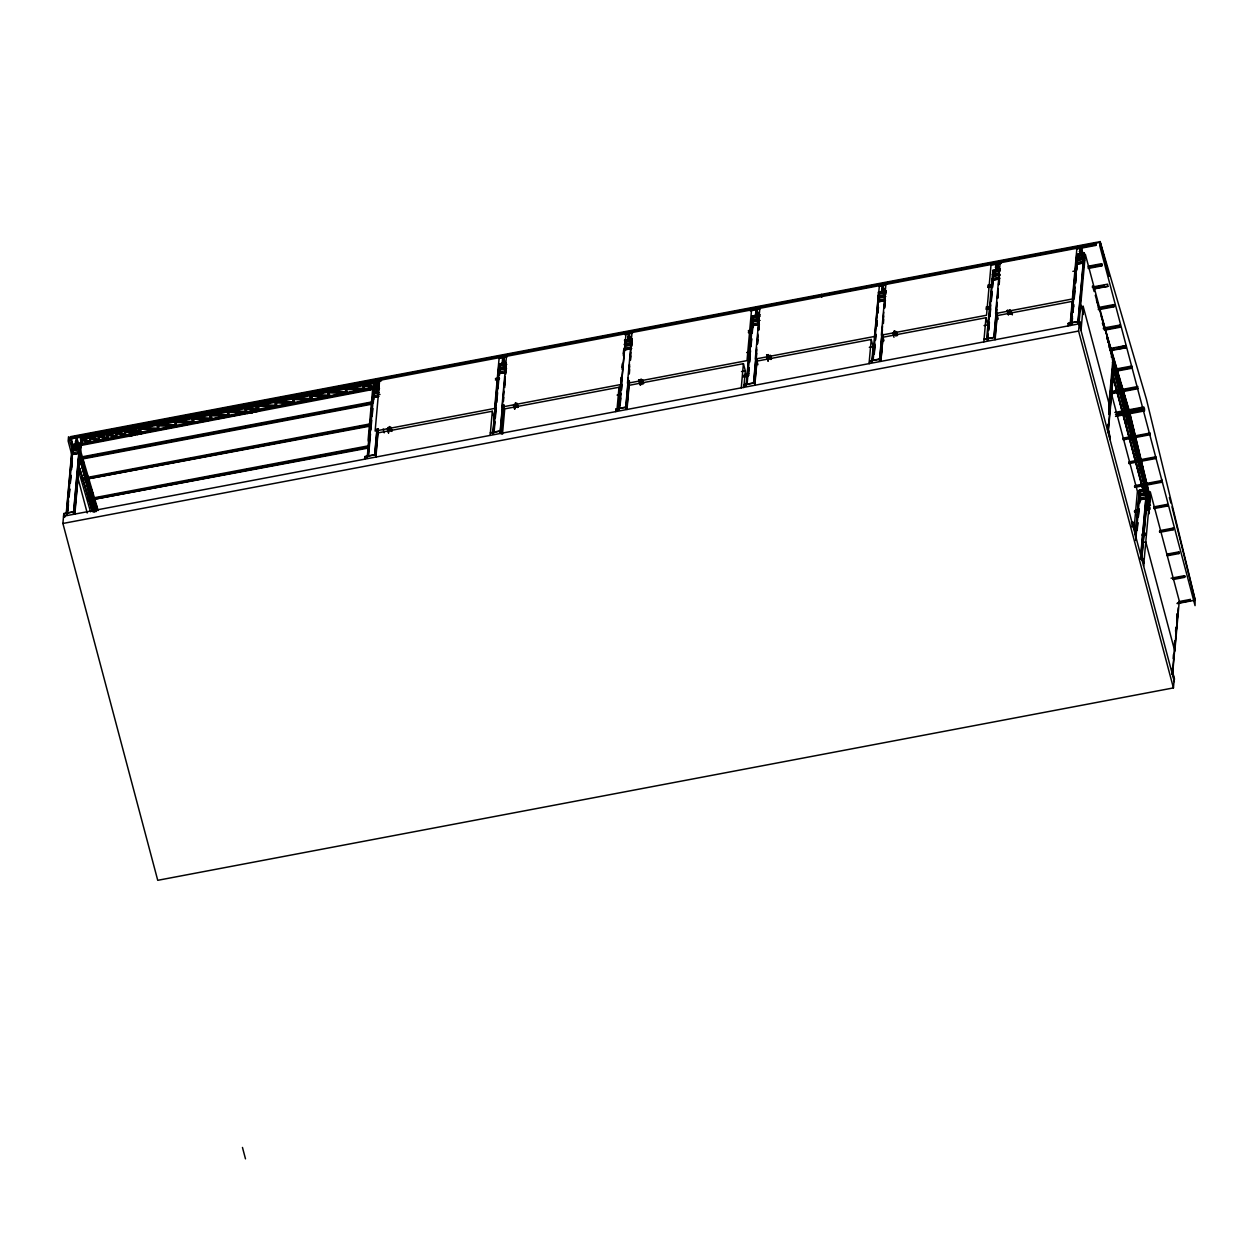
<?xml version="1.0" encoding="UTF-8"?>
<svg xmlns="http://www.w3.org/2000/svg" width="1258" height="1258" viewBox="0 0 1258 1258"><rect width="100%" height="100%" fill="white"/><g stroke="black" fill="none" stroke-linecap="round" stroke-linejoin="round"><path stroke-width="1.5" d="M381.488 380.734L70.448 438.916L70.479 436.668L1095.639 242.464L1100.09 241.772L1108.109 271.917M70.652 439.624L70.668 438.114M370.371 426.053L82.493 479.864L82.509 478.354L370.182 423.867M82.698 480.556L82.713 479.062M368.673 447.99L88.516 500.338L88.547 498.828L368.484 445.804M88.72 501.03L88.752 499.52M821.505 294.388L821.678 297.344M1095.797 245.404L1095.624 243.203L1095.797 245.404L1076.502 249.068M1088.312 268.441L1101.819 265.878L1101.646 263.677L1088.139 266.24M1101.819 265.878L1101.646 263.677M1094.334 288.9L1107.858 286.352L1107.669 284.151L1092.227 287.076M1098.438 309.735L1113.88 306.81L1113.692 304.625L1098.25 307.55M1113.88 306.81L1113.692 304.625M1104.461 330.209L1119.903 327.284L1119.714 325.099L1103.408 328.055M1119.903 327.284L1119.714 325.099M1110.484 350.683L1125.926 347.758L1125.753 345.557L1110.295 348.482M1116.506 371.157L1131.948 368.232L1131.775 366.031L1116.333 368.956M1144.025 407.671L1143.994 409.164L1116.774 413.599M1174.076 680.657L1173.431 687.906L157.737 880.317L62.9 523.47L63.781 513.563L75.087 511.424M66.281 512.934L72.366 444.845L79.899 443.414L80.779 446.763L74.851 514.082M66.344 514.837L72.587 444.797L79.663 443.571M66.973 514.632L73.011 446.401M67.696 510.449L68.561 500.715M68.907 496.831L69.599 489.048M70.133 483.214L70.825 475.43M71.517 467.646L72.382 457.912M72.728 454.028L73.483 448.147L72.587 444.797M67.743 512.352L68.451 504.568M69.143 496.784L69.835 489M70.354 483.166L71.046 475.382M71.564 469.549L72.256 461.765M72.964 453.981L73.483 448.147M75.527 444.247L75.967 439.404L77.163 439.184L78.814 444.813M75.936 444.216L76.219 441.055L77.414 440.819L77.131 443.98M76.722 444.011L77.163 439.184M73.42 513.5L79.663 443.461L80.543 446.92M73.64 513.453L79.899 443.414M74.049 513.295L80.087 445.065M74.662 512.949L80.779 446.763M79.726 453.745L83.94 463.715L83.626 467.221L82.43 467.441L82.745 463.935L79.946 457.299M86.645 481.767L86.959 478.307L82.745 468.338L86.645 481.767L87.84 481.547L88.154 478.071L83.94 468.118L87.84 481.547M86.959 482.71L91.174 492.664L90.875 496.108L86.959 482.71L88.154 482.474L92.369 492.444L92.07 495.872L88.154 482.474M92.337 491.579L88.217 481.83L88.516 478.559L87.321 478.779L90.607 489.944M92.73 492.884L92.432 496.187L96.599 506.046L95.404 506.266L91.928 498.058M95.388 507.021L95.089 510.434L91.174 497.067L95.388 507.021L96.583 506.801L92.369 496.847L96.284 510.198L96.583 506.801M96.646 510.544L96.945 507.21L95.75 507.446M364.616 459.186L364.851 456.528L376.142 454.39M367.179 457.849L373.422 387.81L378.957 386.756L373.642 387.889L367.399 457.802M368.217 455.663L374.082 389.367L379.429 388.502M368.594 455.349L370.497 433.963M370.843 430.063L371.708 420.329M372.053 416.445L372.981 408.614M373.28 402.827L374.318 391.159L373.422 387.81M377.196 387.087L377.62 382.259L376.425 382.495L376.284 388.297L370.056 389.98L81.424 445.363L80.496 437.973L81.424 445.363M377.589 387.071L377.872 383.91L376.677 384.13L377.62 387.338M379.633 380.341L375.12 431.069L494.63 408.425L499.159 357.697M374.664 454.515L376.913 429.23M374.884 454.468L377.133 429.182M377.51 428.884L375.261 454.169L377.557 429.025M375.89 453.965L378.155 428.679M375.906 457.047L378.375 428.632M490.164 435.394L492.318 411.24L378.06 432.878M492.727 434.057L498.97 364.018L506.282 362.634L505.417 372.368M492.947 434.01L499.206 363.971L506.266 362.76M493.592 433.821L499.63 365.575L506.754 364.38L499.662 365.842M494.142 431.573L495.007 421.839M495.353 417.955L496.218 408.221M496.737 402.387L497.602 392.669M497.964 388.769L498.828 379.035M502.146 363.42L502.571 358.593L503.766 358.357L504.883 362.115M503.342 363.2L503.766 358.357M503.735 363.169L504.018 360.008L504.961 363.216M506.471 356.313L501.942 407.042L621.468 384.398L625.997 333.669M500.039 432.673L503.845 389.87M504.206 385.986L505.071 376.252M500.259 432.626L502.681 405.391M503.043 401.506L503.908 391.773M504.427 385.939L505.118 378.155M505.637 372.321L506.329 364.537M500.668 432.469L503.058 405.092M503.452 401.349L503.75 397.308M504.662 387.731L505.15 381.756M505.842 373.972L506.361 368.122M501.266 432.139L503.703 404.903M501.329 434.041L503.923 404.856M502.587 433.035L504.741 408.881L618.999 387.244L620.902 394.383L617.08 395.106M615.712 411.618L615.948 408.96L627.239 406.821M616.845 411.397L618.999 387.244M618.276 410.281L620.524 384.979M620.87 381.095L621.232 377.196M622.097 367.478L622.443 363.578M623.308 353.86L623.654 349.96M618.496 410.234L621.452 377.164M622.144 369.38L622.663 363.546M623.355 355.762L623.889 349.928M619.14 410.029L625.179 341.799M619.864 405.847L620.902 394.163M621.248 390.279L621.766 384.445M620.084 405.799L620.776 398.015M621.468 390.232L621.987 384.398M627.679 339.754L628.119 334.927L629.314 334.707L630.966 340.336M628.088 339.739L628.355 336.562L629.566 336.342L630.51 339.55M628.874 339.534L629.314 334.707M629.283 339.503L629.566 336.342M632.019 332.537L627.49 383.265L747.016 360.621L751.545 309.893M625.588 408.897L628.355 377.762M628.701 373.878L629.566 364.144M629.928 360.26L630.966 348.576M631.312 344.692L631.831 338.858L632.255 340.462M625.808 408.85L628.418 379.664M628.937 373.83L629.629 366.047M630.148 360.213L630.84 352.429M631.532 344.645L632.051 338.811L624.518 340.242L625.415 343.591M626.39 406.743L628.607 381.316M629.346 373.673L629.645 369.632M630.557 360.055L630.871 356.014M631.736 346.296L632.082 342.396M626.987 406.397L629.252 381.111M627.003 409.479L629.472 381.064M741.261 387.826L743.415 363.672L629.157 385.31M743.509 387.401L743.761 384.744L755.052 382.605M743.824 387.543L745.318 370.811L743.415 363.672M746.088 386.064L752.331 316.025L759.863 314.594M746.309 386.017L752.551 315.978L759.643 314.642L760.052 316.356L752.976 317.708L747.126 383.879M748.18 375.796L748.887 368.012M749.406 362.178L750.444 350.495M750.79 346.61L751.482 338.827M752.001 332.993L752.709 325.209M748.416 375.749L749.108 367.965M749.626 362.131L750.318 354.347M751.01 346.563L751.718 338.779M752.237 332.945L752.929 325.162M755.508 315.428L755.932 310.6L757.127 310.364L758.778 315.994M755.901 315.396L756.184 312.236L757.379 312.015L758.322 315.223M756.703 315.192L757.127 310.364M757.096 315.176L757.379 312.015M759.832 308.32L755.303 359.049L874.829 336.405L879.358 285.676M753.558 382.731L756.687 347.711M757.033 343.827L757.898 334.093M758.244 330.209L759.124 320.476M753.794 382.684L756.734 349.614M757.253 343.78L757.961 335.996M758.48 330.162L759.172 322.378M754.202 382.526L756.766 353.199M757.678 343.623L757.976 339.581M758.889 330.005L759.203 325.964M754.8 382.196L757.112 358.797M754.816 385.262L756.97 361.109L871.228 339.456L873.115 346.61L871.794 361.471M869.058 363.609L871.228 339.456M869.561 363.515L869.797 360.873L881.103 358.719M872.14 362.178L878.603 292.108L885.915 290.724L885.569 294.608M873.162 359.992L879.028 293.712M874.058 353.86L874.939 344.126M875.285 340.242L875.804 334.408M876.496 326.624L877.015 320.79M877.707 313.006L878.226 307.172M874.294 353.812L874.986 346.029M875.505 340.195L876.024 334.361M876.716 326.577L877.235 320.743M877.942 312.959L878.461 307.125M881.543 291.667L881.968 286.84L883.163 286.604L884.28 290.362M881.937 291.636L882.22 288.475L883.415 288.255L884.358 291.463M882.739 291.431L883.163 286.604M883.132 291.416L883.415 288.255M885.884 284.45L881.355 335.163L986.524 315.239L991.052 264.51M879.436 360.794L882.566 325.775M882.912 321.891L883.776 312.157M884.122 308.273L885.003 298.539M878.241 296.228L885.317 294.891L885.695 290.755L886.104 292.485L879.028 293.822M879.672 360.763L882.44 329.627M883.132 321.844L883.666 316.01M884.358 308.226L885.05 300.442M880.254 358.656L882.471 333.213M883.383 323.636L883.682 319.595M884.72 307.927L885.066 304.043M886.119 292.359L879.059 293.963M880.852 358.31L882.927 334.958M881.072 358.263L883.163 334.927M880.867 361.376L883.022 337.223L985.973 317.724L987.876 324.863L984.055 325.586M983.819 341.877L985.973 317.724M986.539 339.739L992.861 270.454L993.741 273.929M987.42 338.355L993.285 272.058M987.624 339.99L988.143 334.156M988.489 330.272L989.181 322.488M989.7 316.654L990.738 304.971M991.084 301.087L991.964 291.353M992.31 287.469L993.002 279.685M987.845 339.959L988.19 336.059M988.709 330.225L989.401 322.441M989.92 316.607L990.628 308.823M991.32 301.039L992.012 293.256M992.531 287.422L993.222 279.638M996.273 270.957L995.707 262.403L996.902 262.183L999.119 269.684M995.676 267.215L995.959 264.054L997.846 270.47M996.902 262.183L997.468 270.737M998.632 270.234L996.871 266.979L997.154 263.818L999.041 270.25M1000.126 262.796L995.597 313.525L1072.382 298.979L1076.911 248.251M993.867 337.207L996.981 302.187M997.327 298.303L998.207 288.569M998.553 284.685L999.418 274.952M994.087 337.16L997.044 304.09M997.563 298.256L998.254 290.472M998.773 284.638L999.465 276.854M994.496 337.018L996.886 309.625M997.94 297.957L998.286 294.058M999.182 284.481L999.497 280.44M994.921 338.606L997.185 313.321M995.109 339.739L997.405 313.273M1067.932 325.948L1068.168 323.29L1079.474 321.152L1081.251 327.851M1070.039 325.539L1072.193 301.385L997.28 315.585L998.223 319.155M1070.495 324.611L1076.754 254.572L1084.286 253.141L1084.946 256.538M1070.731 324.564L1076.974 254.525L1084.05 253.298M1071.36 324.36L1077.398 256.129M1071.737 324.061L1072.429 316.277M1072.775 312.393L1073.467 304.609M1073.986 298.775L1075.04 287.091M1075.386 283.207L1076.25 273.473M1076.596 269.589L1077.461 259.856M1071.958 324.014L1072.476 318.18M1073.011 312.346L1073.703 304.562M1074.222 298.728L1074.914 290.944M1075.606 283.16L1076.298 275.376M1076.817 269.542L1077.524 261.758M1080.26 255.28L1079.71 246.725L1080.905 246.505L1083.122 254.006M1079.678 251.537L1079.962 248.376L1081.157 248.141L1082.572 252.968M1080.905 246.505L1080.48 251.333L1081.959 256.915M1082.635 254.556L1080.874 251.301L1081.157 248.141M1077.807 323.227L1084.05 253.188L1084.931 256.648M1078.027 323.18L1084.286 253.141M1078.436 323.023L1084.475 254.776M1078.877 324.627L1085.355 254.383L1113 358.373L1108.817 405.123M1173.431 687.906L1078.593 331.043L1079.474 321.152M1081.015 330.492L1083.169 306.339L1079.962 306.952M1111.396 357.178L1111.773 352.963L1110.279 350.196M1111.742 357.681L1112.119 353.372L1110.924 353.608M1108.864 408.881L1113.251 362.147L1114.148 365.496L1108.204 432.815M1108.911 410.784L1113.251 362.147M1107.716 428.003L1108.078 424.103L1107.59 430.094M1108.943 414.385L1113.456 363.798M1108.974 414.527L1113.487 363.939M1108.015 431.698L1113.912 365.543L1113.031 362.194M1112.654 363.09L1114.824 367.651L1114.352 373.028L1115.547 372.808L1116.019 367.43L1112.402 359.819M1114.714 373.437L1115.909 373.154M1109.981 439.514L1108.44 430.157M1116.302 368.704L1115.909 373.217L1117.293 375.749L1116.098 375.969M1119.07 382.212L1118.504 388.659L1119.699 388.439L1120.265 381.992L1115.846 373.925L1114.651 374.145L1119.07 382.212L1120.265 381.992M1119.384 383.218L1118.881 388.911L1120.076 388.675L1121.743 391.301L1120.548 391.521L1119.384 383.218L1120.579 382.998L1121.743 391.301M1120.076 388.675L1120.579 382.998M1122.655 404.29L1123.315 396.836L1119.699 391.191M1123.331 401.208L1123.63 397.858L1124.825 397.638L1126.146 407.026L1124.951 407.246L1123.032 404.557L1124.227 404.337L1126.146 407.026M1124.51 396.616L1123.85 404.07L1119.997 389.555L1124.51 396.616L1123.315 396.836M1124.227 404.337L1124.825 397.638M1127.671 419.134L1127.341 422.751L1128.536 422.531L1129.511 411.665L1095.262 295.3M1128.3 420.801L1129.071 412.074L1124.149 405.186L1122.954 405.406L1127.876 412.309L1127.105 421.037L1128.3 420.801L1124.149 405.186M1128.992 418.285L1131.854 438.9L1133.049 438.665L1128.898 423.034L1129.668 414.307L1128.473 414.542M1132.074 436.369L1132.53 431.352L1130.612 428.553L1131.807 428.333L1133.725 431.117L1133.128 437.815M1137.201 454.295L1133.348 439.781L1134.008 432.327L1132.813 432.548L1136.005 454.515L1137.201 454.295L1134.087 431.463L1137.782 446.763L1136.572 446.983M1136.084 453.651L1136.587 447.958L1137.782 447.738L1137.279 453.43L1136.084 453.651L1135.125 447.125M1136.729 450.804L1136.304 455.632L1137.499 455.412L1138.065 448.964L1141.352 469.926L1137.499 455.412M1132.106 526.882L1132.562 521.708L1131.304 521.944M1132.546 526.269L1132.562 521.708M1133.993 529.555L1137.405 491.391L1111.207 392.811M1135.361 534.917L1139.355 490.164L1146.887 488.733L1147.783 492.082L1141.714 560.172M1141.824 464.705L1141.415 469.203L1140.377 462.598L1141.824 464.705L1140.629 464.925L1140.22 469.438L1139.701 466.136M1135.424 536.82L1139.591 490.117L1140.471 493.592M1145.503 485.557L1141.651 471.042L1142.122 465.664L1145.503 485.557L1144.308 485.777L1141.541 469.501M1135.707 540.5L1140.015 491.721L1147.092 490.384L1141.053 558.615M1136.949 530.483L1137.641 522.699M1138.16 516.865L1138.867 509.081M1139.386 503.247L1140.078 495.463M1137.185 530.436L1137.877 522.652M1138.396 516.818L1139.088 509.034M1139.606 503.2L1140.298 495.416M1143.082 473.92L1144.749 480.855L1144.371 485.163L1145.566 484.928L1145.944 480.635L1142.185 465.035L1145.566 484.928M1146.18 482.443L1148.397 496.407L1145.802 486.673L1146.18 482.443L1144.984 482.679M1140.424 558.819L1146.667 488.78L1139.575 490.243M1140.644 558.772L1146.887 488.733M1141.651 558.269L1147.563 492.13L1146.667 488.78M1141.839 559.401L1142.075 556.744L1143.868 563.442M1146.227 481.83L1148.758 492.303L1148.444 495.794L1146.227 481.83L1145.032 482.05M1149.529 500.983L1148.994 494.158L1150.378 501.738M1143.616 566.1L1150.268 491.768L1179.281 600.962L1174.799 651.125L1145.786 541.931L1142.563 542.544M1171.748 674.146L1172.236 668.155M1173.148 658.579L1173.447 654.537M1174.359 644.961L1174.673 640.92M1175.57 631.343L1175.884 627.302M1176.796 617.725L1177.142 613.825M1172.362 673.801L1175.302 640.731M1175.648 636.831L1176.529 627.113M1176.875 623.213L1177.74 613.495M1178.243 607.771L1172.55 674.917M1134.779 437.627L1150.221 434.702L1150.221 433.004L1134.763 435.928M1128.929 463.604L1155.945 458.478L1155.945 456.78L1128.913 461.906M1134.637 485.682L1161.669 480.556L1161.684 482.254L1134.653 487.365M1161.684 482.254L1161.669 480.556M1153.885 506.895L1167.393 504.332L1167.408 506.031L1153.885 508.594M1167.408 506.031L1167.393 504.332M1159.609 530.672L1173.132 528.108L1173.132 529.807L1159.624 532.354M1173.132 529.807L1173.132 528.108M1167.267 554.07L1178.856 551.885L1178.856 553.583L1167.282 555.769M1178.856 553.583L1178.856 551.885M1171.072 578.208L1184.58 575.661L1184.596 577.359L1173.006 579.545M1184.596 577.359L1184.58 575.661M1190.304 599.437L1190.32 601.12L1190.304 599.437L1178.73 601.623M140.298 432.862L129.48 436.4L134.826 434.403M81.141 444.389L376 387.322L374.727 381.63L256.711 403.991L258.393 411.224L247.37 413.473L246.065 408.205L256.255 409.998L246.93 412.137L247.228 413.111L252.103 412.184L251.804 411.209M139.166 432.186L134.103 429.418L134.512 433.428L139.166 432.186L139.449 433.161L134.386 430.393L128.379 431.447L138.522 432.642M369.695 388.282L374.145 387.071L363.955 385.262L364.82 389.194L369.695 388.282L370.056 389.98M371.472 388.848L374.428 388.046M829.431 294.372L821.49 295.143M839.07 292.548L842.939 291.809M846.791 291.085L862.233 288.161M866.102 287.422L875.757 285.597M885.412 283.773L889.264 283.034M893.133 282.311L902.788 280.471M912.427 278.647L922.083 276.823M925.951 276.084L935.606 274.26M939.459 273.521L949.114 271.697M958.769 269.872L962.622 269.133M972.277 267.309L981.932 265.485M985.785 264.746L995.44 262.922M1005.095 261.098L1008.963 260.359M1012.816 259.635L1028.258 256.711M1032.126 255.972L1041.781 254.147M1045.634 253.408L1055.289 251.584M1059.142 250.861L1068.797 249.021M1084.239 246.096L1088.107 245.373M1091.96 244.634L1095.828 243.91M70.448 438.916L1095.592 244.712M499.253 358.42L506.974 356.957M624.754 334.644L632.475 333.181M750.24 310.868L759.895 309.043M879.594 286.368L885.38 285.267M991.556 265.155L1001.211 263.331M270.171 406.774L258.598 406.208L258.142 404.463L274.621 401.349L274.904 402.324L258.425 405.438L271.932 406.098M293.24 402.717L293.696 403.692L276.335 402.859L275.879 401.098L292.186 398.015L292.485 398.99L277.987 401.742M310.93 399.557L309.767 394.682L293.633 397.748L310.632 398.582L311.119 400.406L294.797 403.488L294.514 402.513L310.82 399.431L293.617 398.503L294.797 403.488M311.371 394.383L327.347 391.364L327.63 392.323L311.654 395.358L311.371 394.383L328.196 395.201M338.654 392.449L329.392 391.993L345.211 389.005L344.928 388.03L329.109 391.018L345.777 391.836M347.145 388.628L346.846 387.653L362.493 384.696L362.791 385.671L350.62 387.983M373.626 382.589L363.766 384.461L374.459 386.316L374.742 387.291L373.626 382.589L373.909 383.564L364.049 385.435L372.966 386.977M258.896 404.604L276.037 401.365M279.842 400.642L295.064 397.748M298.885 397.025L308.399 395.232M312.204 394.509L329.329 391.254M333.134 390.546L348.372 387.653M352.177 386.929L361.691 385.137M365.496 384.413L375.026 382.605L374.727 381.63M89.727 438.004L81.503 439.561L81.204 438.586L89.444 437.029L90.136 442.061L89.444 437.029M97.291 440.646L90.45 438.68L90.073 436.903L98.234 435.362L98.926 440.363M107.701 438.649L107.024 433.696L98.957 435.237L107.417 437.674L107.701 438.649L98.942 435.991L99.634 441.071L107.795 439.529L99.225 436.966L98.942 435.991M116.098 433.004L108.109 434.529L107.826 433.554L115.815 432.029L116.491 436.951M123.614 434.765L116.978 432.846L116.695 431.871L124.605 430.378L125.281 435.237M134.056 433.538L133.395 428.711L125.564 430.189L133.773 432.563L134.056 433.538L125.297 430.881L126.004 436.07L134.166 434.529M139.622 432.438L138.946 427.657L134.024 428.585L139.622 432.438L134.307 429.56M156.731 424.276L140.251 427.406L157.612 428.255L156.731 424.276L157.014 425.251L142.374 428.034M157.989 424.04L174.312 420.958L174.595 421.933L158.288 425.015L157.989 424.04L175.177 424.889L175.46 425.864L174.312 420.958M176.922 426.431L175.727 421.446L192.93 422.358L191.876 417.625L175.743 420.675L192.741 421.509L193.04 422.484L176.623 425.456L176.922 426.431L187.788 424.371M209.457 414.291L193.48 417.326L210.322 418.143L209.457 414.291L210.322 417.829M211.218 413.961L227.038 410.957L227.321 411.932L211.501 414.936L211.218 413.961L227.887 414.778L228.374 416.681L217.508 418.741M230.985 411.24L244.901 408.614L244.618 407.639L228.972 410.595L245.452 411.397L245.735 412.372L229.365 415.47M247.81 408.064L256.019 406.507L255.736 405.532L245.876 407.388L256.569 409.243M82.698 438.586L105.53 434.262M109.336 433.538L124.573 430.661M128.379 429.937L132.184 429.214M135.99 428.491L139.795 427.767L140.377 433.585L139.512 426.792M143.648 427.044L159.027 424.135M162.88 423.396L191.735 417.939M195.572 417.2L212.885 413.929M216.738 413.19L245.593 407.734M249.43 406.994L257.135 405.548L256.836 404.573M297.501 398.047L310.05 395.657M98.517 436.337L90.372 437.878L97.212 439.86M99.24 436.196L107.307 434.67M116.978 432.846L124.888 431.337M125.847 431.164L133.678 429.686M135.958 429.245L139.229 428.632M177.818 421.32L192.175 418.599M209.74 415.266L193.763 418.301L204.991 418.851M995.282 267.231L996.871 266.979M1079.285 251.553L1080.874 251.301M345.95 392.606L328.763 391.773L329.675 395.861L345.981 392.763M346.846 387.653L363.342 388.47L363.625 389.445L347.239 392.527L347.538 393.502L363.845 390.405L346.61 389.367L346.327 388.392L363.515 389.241L363.845 390.405M1000.157 269.07L992.625 270.501L993.521 273.851M878.603 292.218L885.679 290.881M992.845 270.58L999.937 269.118L1000.346 270.847L993.27 272.184L998.616 271.319M82.006 445.159L81.691 443.445L89.931 441.873L90.214 442.847M107.512 438.555L99.351 440.096L99.634 441.071M157.785 429.025L140.424 428.176L141.305 432.139L157.785 429.025L158.068 430L143.428 432.768M228.06 415.549L210.872 414.7L211.784 418.788L228.091 415.706M259.478 410.187L270.47 408.095M277.232 406.821L276.052 401.884L293.413 402.733L276.933 405.847L277.232 406.821L293.696 403.692M312.377 400.154L328.684 397.072L311.481 396.113L311.198 395.138L328.369 395.971L312.094 399.179L311.198 395.138M329.675 395.861L329.958 396.836L344.456 394.084M366.738 389.87L369.978 389.241M75.983 445.159L77.178 444.923M376.457 388.235L377.652 388.014M502.602 364.333L503.798 364.112M755.964 316.34L757.159 316.12M628.135 340.666L629.33 340.446M83.626 444.105L88.563 443.162M90.859 442.737L90.151 437.705L98.8 440.206L90.56 441.762L90.859 442.737L99.083 441.181L98.234 435.362M110.059 439.089L114.95 438.161M117.214 437.737L116.507 432.579L125.061 435.048L116.931 436.762L117.214 437.737L125.36 436.023M159.341 429.764L158.162 424.811L175.522 425.66L159.058 428.789L159.341 429.764L175.648 426.666M194.487 423.097L210.794 420.015L193.59 419.056L193.307 418.081L210.495 418.914L194.204 422.122L194.487 423.097L193.307 418.081M245.955 413.347L229.648 416.445L228.437 411.335L245.624 412.184M73.011 446.527L80.135 445.206M625.163 341.924L632.302 340.603L631.815 338.968L624.739 340.32L625.635 343.544M1084.522 254.934L1077.383 256.239L1084.506 255.044M73.043 446.669L80.119 445.316M374.113 389.634L379.413 388.628M625.21 342.066L632.287 340.714M753.007 317.849L758.322 316.843M879.279 295.488L878.383 292.139M373.296 391.773L378.611 390.766M759.282 318.651L752.205 319.988L753.086 323.463M885.333 294.765L878.257 296.117L879.138 299.467M72.225 448.933L79.301 447.581M373.28 391.898L378.595 390.892M498.828 368.107L505.92 366.77M624.377 344.33L631.469 342.978M752.19 320.114L759.266 318.777M992.483 274.59L999.575 273.253L992.499 274.464L993.38 277.939M1083.688 257.308L1076.612 258.661L1077.037 260.249L1084.16 258.944M72.65 450.537L79.773 449.216M373.705 393.502L379.067 392.512M499.253 369.71L506.392 368.39L505.92 366.644L498.844 367.981L499.725 371.456M624.801 345.934L631.941 344.613L631.469 342.868L624.393 344.205L624.817 345.808M759.753 320.397L752.614 321.718L759.738 320.523M878.666 297.832L885.789 296.511L878.697 297.973M992.908 276.194L1000.047 274.873M72.681 450.679L79.773 449.326M373.752 393.644L379.067 392.638M499.3 369.852L506.376 368.515M624.849 346.076L631.925 344.723M992.955 276.335L1000.031 274.999M1077.068 260.406L1084.144 259.054M380.01 394.446L372.918 395.908L373.815 399.258M631.107 346.878L624.015 348.34L624.455 349.944L631.579 348.623M751.828 324.139L758.92 322.677L759.345 324.391L752.253 325.728L759.345 324.265M877.88 300.253L884.972 298.791M79.836 454.956L78.955 451.48L71.863 452.943L72.288 454.547L79.38 453.084M378.674 396.396L373.359 397.402L378.705 396.537M505.999 372.274L498.907 373.61L506.031 372.415L505.559 370.67L498.467 372.132L499.363 375.482L500.086 367.32L499.206 363.971M624.455 349.818L631.547 348.482M878.32 301.731L885.396 300.395M992.562 280.094L999.654 278.757M1083.767 262.812L1076.691 264.149L1083.798 262.953M72.288 454.547L79.411 453.226M885.443 300.536L878.304 301.857L877.895 300.127M992.562 280.204L999.685 278.899L999.229 277.153L992.137 278.616L993.018 281.965M80.355 457.157L371.881 401.931M495.448 378.516L499.3 377.793M748.368 330.602L752.221 329.879M987.75 285.252L991.619 284.528M82.493 457.487L99.869 454.201M109.525 452.361L113.377 451.638M117.246 450.899L126.901 449.075M130.753 448.351L140.409 446.511M155.85 443.587L159.719 442.863M163.571 442.124L173.227 440.3M177.095 439.561L186.75 437.737M196.39 435.913L206.045 434.073M209.913 433.35L219.568 431.525M229.223 429.686L233.076 428.962M242.731 427.138L246.599 426.399M250.452 425.676L265.894 422.735M275.549 420.911L279.418 420.188M283.27 419.449L292.925 417.625M296.794 416.885L306.449 415.061M321.891 412.137L325.759 411.397M329.612 410.674L339.267 408.85M348.922 407.01L352.775 406.287M362.43 404.447L372.085 402.623M495.652 379.224L499.505 378.485M1088.343 266.932L1096.064 265.469M78.389 459.028L371.865 403.425M495.416 380.026L499.284 379.287M748.337 332.112L752.205 331.373M987.719 286.761L991.587 286.022M1088.107 267.734L1101.615 265.186M78.594 459.72L372.069 404.132M748.541 332.804L752.41 332.065M987.923 287.453L991.791 286.714M1072.87 271.366L1076.722 270.627M82.745 463.935L83.94 463.715M83.091 464.454L84.286 464.218L84.003 467.457L88.091 477.112M746.67 352.539L750.523 351.815M986.052 307.188L989.92 306.465M86.959 478.307L88.154 478.071M88.516 477.961L94.303 476.861M98.171 476.137L107.826 474.297M111.679 473.574L121.334 471.734M130.989 469.91L134.842 469.187M144.497 467.347L154.152 465.523M158.021 464.8L167.676 462.96M177.331 461.136L181.183 460.397M185.052 459.673L194.691 457.849M204.346 456.009L214.002 454.185M217.87 453.446L227.525 451.622M231.378 450.899L241.033 449.059M250.688 447.235L260.343 445.411M264.196 444.672L273.851 442.847M277.719 442.108L287.374 440.284M297.03 438.46L300.882 437.721M310.537 435.897L320.192 434.073M324.061 433.334L333.7 431.51M343.355 429.686L347.224 428.947M351.076 428.223L360.731 426.383M1094.366 287.406L1104.021 285.582M82.493 479.864L370.166 425.361M986.02 308.697L989.889 307.958M1094.13 288.208L1107.858 286.352M986.225 309.389L990.093 308.65M88.217 481.83L87.022 482.05L90.466 490.18M91.174 492.664L92.369 492.444M741.497 371.535L745.318 370.811M869.309 347.318L873.115 346.61M744.972 374.475L748.824 373.736M94.539 498.435L102.26 496.973M111.915 495.133L115.767 494.41M119.636 493.671L129.291 491.847M138.946 490.022L142.799 489.283M152.454 487.459L162.109 485.635M165.977 484.896L175.633 483.072M185.272 481.232L189.14 480.509M198.795 478.685L221.958 474.282M231.614 472.458L235.482 471.734M245.121 469.894L248.99 469.171M258.645 467.347L268.3 465.507M277.955 463.683L281.808 462.944M285.676 462.221L295.331 460.397M304.986 458.557L314.626 456.733M318.494 456.009L328.149 454.169M332.002 453.446L341.657 451.606M351.312 449.782L355.181 449.059M364.836 447.219L368.688 446.496M743.242 375.529L747.11 374.805M1108.109 306.417L1113.896 305.317M88.516 500.338L368.468 447.298M744.94 375.969L748.809 375.246M1098.234 309.043L1113.676 306.119M743.211 377.038L747.079 376.299M490.4 432.736L501.69 430.598L502.571 434.199M984.055 339.22L995.345 337.081M75.055 511.66L63.765 513.799L64.645 517.148M364.82 456.764L376.126 454.625M490.368 432.988L501.675 430.849M615.917 409.196L627.223 407.057M743.73 384.979L755.036 382.841M869.781 361.109L881.087 358.97M984.039 339.456L995.33 337.317M1068.152 323.526L1079.443 321.388L1081.235 328.086M63.545 516.22L1079.238 323.809L1174.327 681.616L1172.786 672.259M62.9 523.47L1078.593 331.043M1103.345 328.715L1104.54 328.48L1102.448 323.51M1116.066 326.514L1119.919 325.791M1104.257 329.517L1119.699 326.593M1107.669 342.522L1108.864 342.286L1104.917 328.857M1110.5 349.189L1114.368 348.45M1118.22 347.727L1125.753 345.557M1110.279 349.991L1125.926 347.758M1110.625 352.57L1111.82 352.35L1109.163 343.324L1108.848 346.815L1111.82 352.35M1114.887 367.037L1116.082 366.801L1112.119 353.372M1114.824 367.651L1116.019 367.43M1115.186 368.075L1116.381 367.839L1120.328 381.268L1117.56 376.236L1116.381 367.839M1116.538 369.648L1122.325 368.563M1116.302 370.465L1131.744 367.525M1116.365 376.457L1117.56 376.236M1119.51 382.778L1120.721 382.558L1124.589 395.735L1123.394 395.971L1121.664 393.267M1110.767 391.615L1118.488 390.153M1122.356 389.43L1137.798 386.505L1137.767 387.999L1110.735 393.125M1112.905 391.946L1116.758 391.222M1122.561 390.122L1130.282 388.659M1110.94 393.817L1137.971 388.691M1124.904 396.773L1126.397 407.372L1129.149 411.24L1124.904 396.773L1123.693 396.993L1124.196 400.531M1125.202 407.592L1126.397 407.372M1114.855 412.451L1143.821 406.979M1120.862 412.058L1124.715 411.319M1128.583 410.595L1142.091 408.032M1115.626 414.275L1144.576 408.787M1115.532 414.715L1144.481 409.227M1117.277 415.234L1144.686 410.045M1128.552 413.693L1129.747 413.473L1133.788 430.252L1132.593 430.488L1130.344 421.163M1115.532 416.414L1144.497 410.926M1127.545 416.021L1128.74 415.785M1127.703 423.27L1128.898 423.034M1132.53 431.352L1133.725 431.117M1123.19 438.13L1130.911 436.668M1123.001 439.011L1130.722 437.548M1134.574 436.825L1150.032 433.9M1123.19 439.828L1130.911 438.366M1132.153 440.001L1133.348 439.781M1134.889 445.489L1136.084 445.269L1137.782 447.738M1128.725 462.787L1155.756 457.676M1140.456 471.263L1141.651 471.042M1144.749 480.855L1145.944 480.635M1134.449 486.563L1161.857 481.358M1144.607 486.893L1145.802 486.673M1140 491.847L1147.139 490.526M1140.471 493.466L1139.355 490.164M1140.11 497.602L1139.213 494.252L1146.305 492.79L1147.186 496.265M1148.758 492.303L1147.563 492.523L1146.714 489.032M1147.846 493.718L1149.041 493.498L1149.875 496.957M1139.654 495.731L1146.73 494.394M1139.638 495.856L1146.777 494.536M1138.852 498.278L1145.944 496.816L1146.824 500.275M1147.485 497.759L1148.68 497.523M1139.292 499.866L1146.384 498.404L1139.323 500.024M1147.422 498.278L1148.617 498.058L1150.441 505.653M1134.574 510.544L1138.443 509.82M1146.164 508.358L1150.032 507.619M1134.386 511.44L1138.632 510.622M1145.975 509.238L1149.843 508.515M1153.696 507.776L1167.597 505.134M1134.59 512.242L1138.443 511.519M1146.164 510.056L1150.032 509.317M1131.602 523.061L1132.86 522.825M1142.233 533.958L1146.101 533.219M1142.044 534.839L1145.912 534.115M1159.42 531.552L1173.321 528.91M1142.248 535.656L1146.101 534.917M1167.078 554.967L1179.045 552.687M1172.818 578.743L1184.784 576.463M1178.542 602.519L1190.508 600.239M1177.284 603.164L1190.791 600.601M1177.189 603.604L1195.1 600.16L1172.016 506.911M356.297 389.084L361.801 389.351M328.763 391.773L329.046 392.748L346.233 393.581M311.654 395.358L324.753 396.003M301.48 399.085L309.028 399.462M311.088 400.327L293.916 399.478L293.617 398.503M275.879 401.098L293.067 401.947L292.186 398.015M276.162 402.073L283.805 402.45M258.142 404.463L275.502 405.312M231.079 411.665L242.071 412.199M242.086 412.97L228.72 412.309L228.437 411.335M222.619 415.47L228.17 415.753L227.038 410.957M210.872 414.7L211.155 415.675L228.343 416.524M189.392 423.065L176.026 422.421L175.727 421.446M175.633 426.635L158.461 425.786L158.162 424.811M140.534 428.38L150.189 428.852M158.068 430L140.707 429.151L140.424 428.176M246.254 408.504L254.824 409.951M246.159 408.363L255.075 409.919M372.73 387.747L364.238 386.237L363.955 385.262M256.538 410.973L246.348 409.18L246.065 408.205M134.134 434.325L125.58 431.856L125.297 430.881M116.695 431.871L124.982 434.262L124.605 430.378M123.646 435.535L116.805 433.554L116.507 432.579M107.826 433.554L116.208 435.976L115.815 432.029M116.286 436.762L108.141 438.429L107.732 434.293L116.286 436.762L116.569 437.737M114.855 437.234L108.015 435.268L107.732 434.293M90.073 436.903L98.643 439.388M81.204 438.586L89.853 441.086M81.691 443.445L81.283 439.372L89.931 441.873M81.283 439.372L81.581 440.347L88.485 442.36M1126.114 408.881L1127.954 411.46L1119.478 381.85M1133.788 430.252L1131.634 427.107L1130.439 427.327L1129.024 417.106M1135.911 444.043L1137.782 446.763M1124.589 395.735L1121.994 391.694L1120.721 382.558M1117.293 378.139L1119.133 381.504L1116.664 373.107M1082.619 255.327L1080.937 252.245L1081.644 254.902M1112.465 359.206L1116.082 366.801M1102.495 322.85L1104.603 327.835L1101.175 316.198M1106.741 337.27L1108.864 342.286M1106.678 337.915L1108.801 342.947M1010.032 309.704L1012.092 314.579L1010.992 310.852M1010.017 310.459L1011.416 313.777M1008.822 310.679L1010.221 313.997L1009.01 310.128M894.91 330.87L896.985 335.76M894.878 331.562L896.278 334.88M894.407 332.725L895.79 335.98M893.683 331.798L895.083 335.115M769.566 356.266L770.934 359.505M768.827 355.322L770.242 358.64M641.061 378.973L643.121 383.847M641.014 379.649L642.413 382.982M639.819 379.885L641.218 383.203M515.513 402.623L517.588 407.513M515.481 403.315L516.881 406.633M389.367 426.525L391.442 431.4M389.335 427.217L390.735 430.535M79.789 453.1L83.83 462.645M1092.51 285.912L1094.161 291.541M1096.473 300.206L1099.24 309.61M1079.962 248.376L1080.905 251.584M1110.091 349.944L1115.61 368.72M1011.259 310.978L1012.375 314.736M1009.372 310.569L1010.347 313.887M1008.177 310.789L1009.152 314.107M1007.815 310.349L1008.916 314.107M896.419 331.656L897.536 335.399M896.168 331.562L897.253 335.288M882.22 288.475L883.163 291.699M894.973 331.782L896.058 335.509M894.658 331.672L895.633 334.99M894.155 330.807L895.271 334.549M770.383 355.416L771.484 359.159M770.116 355.322L771.217 359.049M755.932 310.6L757.033 314.343M768.607 355.432L769.582 358.75M768.119 354.567L769.22 358.31M766.924 354.787L768.025 358.546M642.571 379.743L643.671 383.501M642.303 379.649L643.404 383.376M628.355 336.562L629.314 339.786M640.794 379.759L641.769 383.077M640.857 380.765L641.957 384.523M639.599 379.979L640.574 383.313M639.662 381.001L640.762 384.744M517.022 403.409L518.139 407.167M516.771 403.315L517.856 407.042M515.261 403.425L516.236 406.743M514.129 404.667L515.23 408.41M377.62 382.259L378.737 386.017M390.876 427.311L391.993 431.054M377.872 383.91L379.287 388.722M390.625 427.217L391.71 430.944M389.115 427.327L390.09 430.645M387.92 427.547L388.895 430.865M259.274 409.935L259.557 410.91M256.711 403.991L256.994 404.966M251.883 411.948L252.166 412.923M211.784 418.788L212.067 419.763L211.155 415.675M141.305 432.139L141.588 433.114M141.383 432.878L141.667 433.853M136.949 432.972L137.232 433.947M136.98 433.711L137.264 434.686M134.103 429.418L134.606 432.186M126.004 436.07L125.721 435.095L133.851 433.35M125.061 435.048L125.375 436.196M98.722 440.174L99.005 441.181M79.914 448.571L98.14 510.496M79.836 452.55L81.487 458.179M88.673 482.569L90.324 488.198M76.219 441.055L77.163 444.263M79.946 453.761L81.566 459.233M83.641 466.293L85.811 473.653M92.636 496.863L95.404 506.266M79.71 453.918L83.626 467.221M79.867 455.223L96.441 511.534M79.993 459.139L82.43 467.441M78.672 455.459L95.246 511.754M70.479 436.668L73.247 446.055M79.867 468.574L92.573 511.739M73.231 446.81L70.464 437.422L1100.027 242.369L1105.546 263.126M78.751 465.57L92.007 510.606M72.382 449.892L68.53 436.762L68.152 441.008L72.162 456.167M78.452 470.539L90.576 511.817M1169.374 497.523L1170.962 503.153M1107.559 270.674L1109.069 276.32M1112.654 361.927L1115.547 372.808M1115.846 373.925L1119.699 388.439M1112.481 362.1L1148.617 498.058M1084.585 260.658L1083.704 257.198L1076.612 258.535L1077.037 260.139M1112.67 366.204L1113.55 369.679M1112.795 367.996L1145.409 490.73M1084.223 264.683L1083.342 261.208L1076.25 262.67L1077.131 266.02M1112.308 370.229L1113.188 373.689M1177.111 614.077L1177.535 615.807M1112.937 375.702L1143.852 492.051M1147.343 505.181L1149.387 512.887M1112.67 375.041L1143.962 492.806M1146.494 502.304L1149.136 512.934M1112.921 376.975L1143.711 492.853M1146.746 504.254L1149.262 513.751M1076.974 254.525L1077.854 258M1076.754 254.572L1077.634 257.921M1139.229 494.127L1140.125 497.476M1138.867 498.152L1139.748 501.627M1083.169 306.339L1110.358 408.661M1080.842 305.018L1083.358 314.484M1108.424 430.393L1110.201 437.092M1142.06 556.98L1143.836 563.678M1172.755 672.511L1174.547 679.21M1072.193 301.385L1073.624 306.748M1007.359 310.239L1008.366 313.997M1007.202 310.632L1008.476 314.736M995.738 268.158L996.446 270.816M1007.218 310.978L1008.224 314.783M892.96 333.166L893.982 337.301M883.022 337.223L883.965 340.792M766.594 354.677L768.198 361.015M766.924 356.926L767.946 361.062M752.551 315.978L753.432 319.453M752.331 316.025L753.227 319.375M751.844 324.014L752.724 327.489M756.97 361.109L757.929 364.678M638.86 379.649L640.275 384.633M638.608 379.696L640.118 385.042M513.736 404.541L514.726 408.3M513.563 404.919L514.837 409.007M513.579 405.265L514.585 409.07M498.97 364.018L499.866 367.367M492.318 411.24L494.221 418.379M387.59 428.443L388.691 432.909M387.417 428.821L388.439 432.956M373.657 387.763L374.538 391.238M374.176 395.248L372.635 389.32L368.107 440.048L369.113 443.822M383.187 429.041L384.193 432.815M80.198 450.93L79.317 447.471L72.225 448.807L73.106 452.282M79.144 455.333L94.098 511.644M78.908 455.427L94.004 512.258M72.366 444.845L73.467 448.273M77.178 475.115L87.211 512.997M242.464 1147.453L245.483 1158.838M63.781 513.563L64.677 516.912M1161.511 479.062L1162.423 482.852M1129.511 411.665L1150.111 497.083M1134.118 436.778L1136.163 445.285M1137.767 451.936L1140.283 462.331M1147.878 500.181L1149.246 505.889M362.493 384.696L363.625 389.445M346.327 388.392L347.538 393.502M344.928 388.03L346.06 392.811M329.046 392.748L329.958 396.836M327.347 391.364L328.495 396.176M311.481 396.113L312.078 398.817M309.767 394.682L310.632 398.582M274.621 401.349L275.785 406.287M255.736 405.532L256.852 410.218M244.618 407.639L245.735 412.372M191.876 417.625L192.741 421.509M1147.799 494.378L1148.837 500.071M1145.252 484.424L1146.085 489.661M1137.814 454.091L1138.396 457.833M1137.169 451.087L1140.157 470.146M1134.197 440.677L1134.716 444.263M1123.63 397.858L1124.951 407.246M1115.107 368.924L1115.862 374.208M1129.747 413.473L1133.049 438.665M138.946 427.657L139.323 431.463M133.395 428.711L133.773 432.563M107.024 433.696L107.417 437.674M81.581 440.347L81.974 444.42M1195.1 599.5L1195.053 605.633L1099.728 245.735L1100.105 241.489L1146.384 399.101L1195.1 599.5M1147.736 497.397L1147.092 505.464L1147.736 497.397M81.361 444.64L75.92 446.559L75.401 441.479L81.361 444.64M275.675 406.082L259.195 409.212L258.315 405.233L275.675 406.082M1141.887 463.84L1140.188 461.34L1138.128 448.241L1141.887 463.84"/></g></svg>
